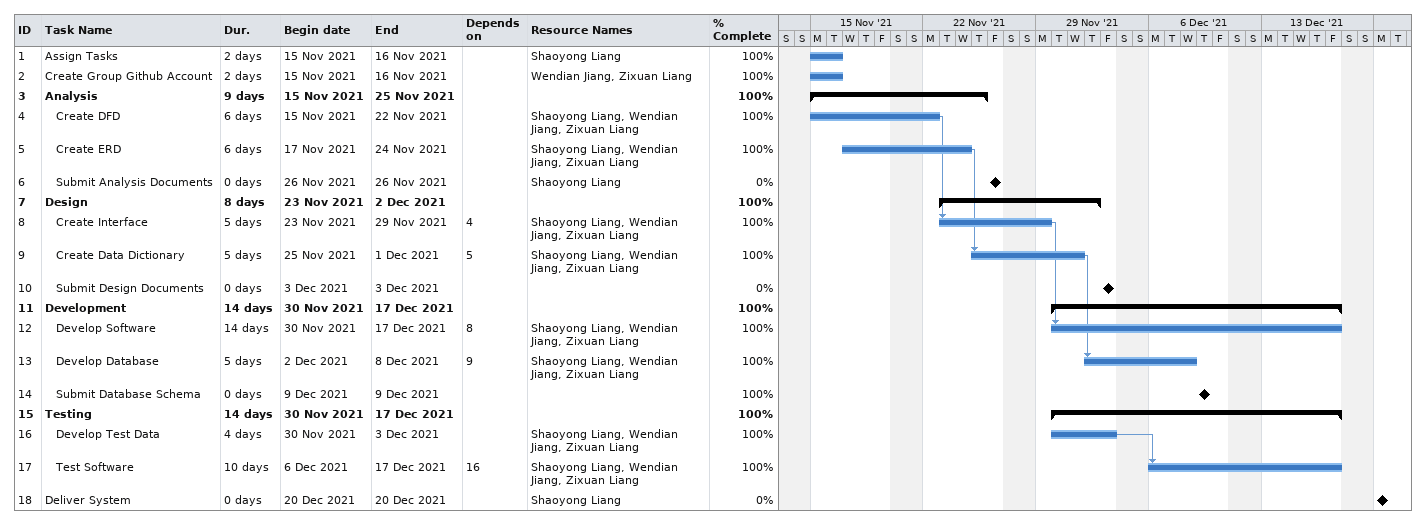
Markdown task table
| ID | Level | Task | Duration | Start | Finish | Predecessors | Resources | % complete |
|---|---|---|---|---|---|---|---|---|
| 1 | 1 | Assign Tasks | 2d | 2021-11-15 | 2021-11-16 |  | Shaoyong Liang | 100 |
| 2 | 1 | Create Group Github Account | 2d | 2021-11-15 | 2021-11-16 |  | Wendian Jiang, Zixuan Liang | 100 |
| 3 | 1 | **Analysis** | 9d | 2021-11-15 | 2021-11-25 |  |  | 100 |
| 4 | 2 | Create DFD | 6d | 2021-11-15 | 2021-11-22 |  | Shaoyong Liang, Wendian Jiang, Zixuan Liang | 100 |
| 5 | 2 | Create ERD | 6d | 2021-11-17 | 2021-11-24 |  | Shaoyong Liang, Wendian Jiang, Zixuan Liang | 100 |
| 6 | 2 | Submit Analysis Documents | 0d | 2021-11-26 | 2021-11-26 |  | Shaoyong Liang | 0 |
| 7 | 1 | **Design** | 8d | 2021-11-23 | 2021-12-02 |  |  | 100 |
| 8 | 2 | Create Interface | 5d | 2021-11-23 | 2021-11-29 | 4 | Shaoyong Liang, Wendian Jiang, Zixuan Liang | 100 |
| 9 | 2 | Create Data Dictionary | 5d | 2021-11-25 | 2021-12-01 | 5 | Shaoyong Liang, Wendian Jiang, Zixuan Liang | 100 |
| 10 | 2 | Submit Design Documents | 0d | 2021-12-03 | 2021-12-03 |  |  | 0 |
| 11 | 1 | **Development** | 14d | 2021-11-30 | 2021-12-17 |  |  | 100 |
| 12 | 2 | Develop Software | 14d | 2021-11-30 | 2021-12-17 | 8 | Shaoyong Liang, Wendian Jiang, Zixuan Liang | 100 |
| 13 | 2 | Develop Database | 5d | 2021-12-02 | 2021-12-08 | 9 | Shaoyong Liang, Wendian Jiang, Zixuan Liang | 100 |
| 14 | 2 | Submit Database Schema | 0d | 2021-12-09 | 2021-12-09 |  |  | 100 |
| 15 | 1 | **Testing** | 14d | 2021-11-30 | 2021-12-17 |  |  | 100 |
| 16 | 2 | Develop Test Data | 4d | 2021-11-30 | 2021-12-03 |  | Shaoyong Liang, Wendian Jiang, Zixuan Liang | 100 |
| 17 | 2 | Test Software | 10d | 2021-12-06 | 2021-12-17 | 16 | Shaoyong Liang, Wendian Jiang, Zixuan Liang | 100 |
| 18 | 1 | Deliver System | 0d | 2021-12-20 | 2021-12-20 |  | Shaoyong Liang | 0 |
